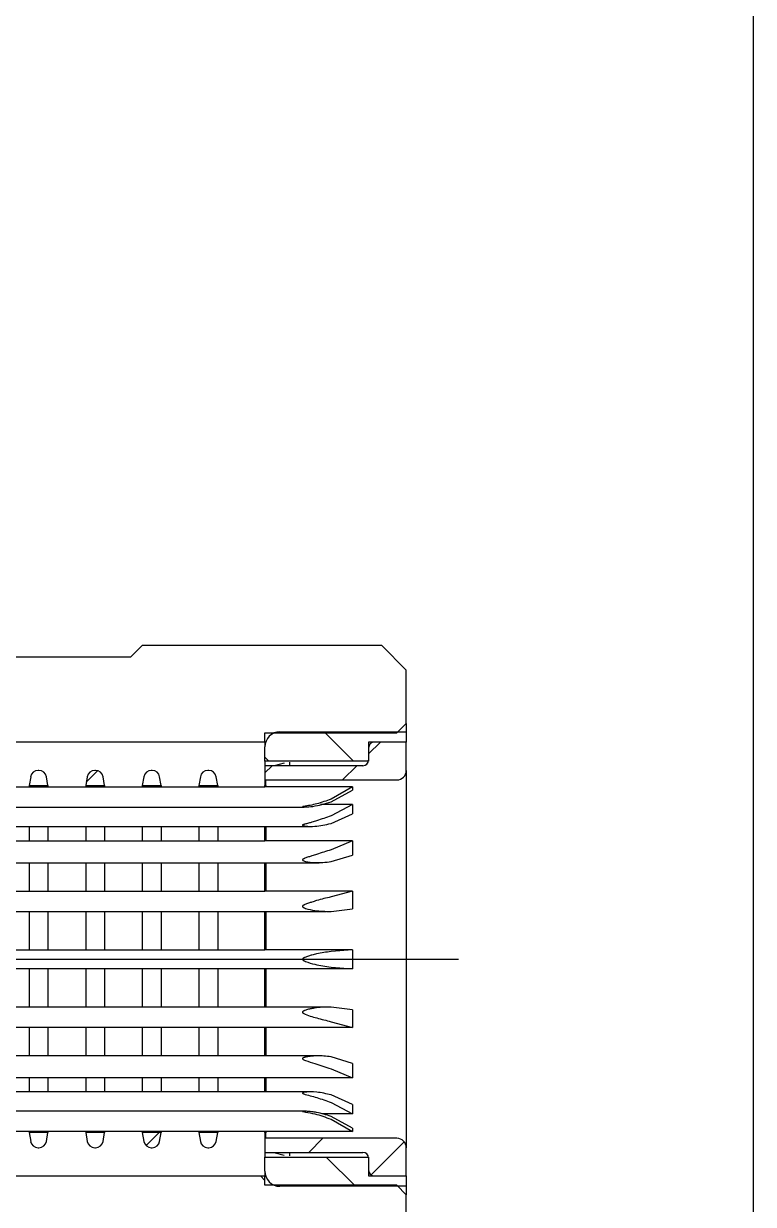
# Model space of a CAD drawing. Header units: inches. Extents: x -0.9 to 9.06, y 0 to 7.13.
# Drawn here: x 8.163 to 9.062, y 4.475 to 5.93 of the extents above; entities that cross this region are included whole.
import ezdxf

# ---------------------------------------------------------------- set-up
doc = ezdxf.new("R2010")
doc.units = ezdxf.units.IN
doc.header["$MEASUREMENT"] = 0
for name, color, linetype in [('NETAFIM-L-DETL-013M', 1, 'Continuous'), ('NETAFIM-L-DETL-TEXT-LEADER-025M', 2, 'Continuous'), ('NETAFIM-LG-DETL-ANNO', 1, 'Continuous')]:
    doc.layers.add(name, color=color, linetype=linetype)

msp = doc.modelspace()

# ---------------------------------------------------------------- linework, layer by layer
at = {"layer": 'NETAFIM-L-DETL-013M'}
for p, q in [((8.3094, 5.1637), (8.2949, 5.1492)), ((8.6046, 5.1637), (8.3094, 5.1637)), ((8.6348, 5.1335), (8.6046, 5.1637)), ((8.2949, 5.1492), (7.8745, 5.1492)), ((8.6348, 5.0678), (8.6348, 5.1335)), ((8.6232, 5.0562), (8.6348, 5.0678)), ((8.6348, 5.0678), (8.6348, 5.0574)), ((8.4605, 5.0562), (8.6232, 5.0562)), ((8.4605, 5.0446), (8.4605, 5.0562)), ((8.4791, 5.0574), (8.6348, 5.0574)), ((8.5697, 5.0213), (8.5337, 5.0574)), ((8.6348, 5.0574), (8.6348, 5.0446)), ((8.4605, 5.0446), (7.8157, 5.0446)), ((8.4605, 5.0446), (8.4605, 5.0388)), ((8.4605, 5.0213), (8.4605, 5.0388)), ((8.5883, 5.0446), (8.5883, 5.0213)), ((8.6348, 5.0446), (8.5883, 5.0446)), ((8.5883, 5.0302), (8.6028, 5.0446)), ((8.5883, 5.0376), (8.5883, 5.0225)), ((8.6348, 5.0446), (8.5953, 5.0446)), ((8.6348, 5.0097), (8.6348, 5.0446)), ((8.4654, 5.0213), (8.4605, 5.0262)), ((8.5883, 5.0213), (8.4605, 5.0213)), ((8.4605, 5.0213), (8.4605, 5.0155)), ((8.1821, 5.0097), (8.181, 5.0097)), ((8.2404, 4.9953), (8.2544, 5.0094)), ((8.2519, 5.0097), (8.2508, 5.0097)), ((8.3216, 5.0097), (8.3205, 5.0097)), ((8.3913, 5.0097), (8.3902, 5.0097)), ((8.5814, 5.0155), (8.4605, 5.0155)), ((8.4605, 5.0155), (8.4605, 4.9912)), ((8.4605, 5.0067), (8.4694, 5.0155)), ((8.4843, 5.0188), (8.472, 5.0155)), ((8.4909, 5.0199), (8.4909, 5.0152)), ((8.5563, 4.9981), (8.5737, 5.0155)), ((8.6348, 5.0097), (8.6348, 4.5448)), ((8.1719, 5.002), (8.17, 4.9911)), ((8.1932, 4.9911), (8.1913, 5.002)), ((8.2416, 5.002), (8.2397, 4.9911)), ((8.2629, 4.9911), (8.261, 5.002)), ((8.3113, 5.002), (8.3094, 4.9911)), ((8.3327, 4.9911), (8.3307, 5.002)), ((8.3811, 5.002), (8.3792, 4.9911)), ((8.4024, 4.9911), (8.4005, 5.002)), ((8.4617, 4.9981), (8.6232, 4.9981)), ((8.4617, 4.9912), (8.4617, 4.9981)), ((8.1235, 4.9895), (8.17, 4.9895)), ((8.17, 4.9911), (8.1932, 4.9911)), ((8.17, 4.9911), (8.17, 4.9895)), ((8.17, 4.9895), (8.1932, 4.9895)), ((8.1932, 4.9911), (8.1932, 4.9895)), ((8.1932, 4.9895), (8.2397, 4.9895)), ((8.2397, 4.9911), (8.2629, 4.9911)), ((8.2397, 4.9911), (8.2397, 4.9895)), ((8.2397, 4.9895), (8.2629, 4.9895)), ((8.2629, 4.9911), (8.2629, 4.9895)), ((8.2629, 4.9895), (8.3094, 4.9895)), ((8.3094, 4.9911), (8.3327, 4.9911)), ((8.3094, 4.9911), (8.3094, 4.9895)), ((8.3094, 4.9895), (8.3327, 4.9895)), ((8.3327, 4.9911), (8.3327, 4.9895)), ((8.3327, 4.9895), (8.3792, 4.9895)), ((8.3792, 4.9911), (8.4024, 4.9911)), ((8.3792, 4.9911), (8.3792, 4.9895)), ((8.3792, 4.9895), (8.4024, 4.9895)), ((8.4024, 4.9911), (8.4024, 4.9895)), ((8.4024, 4.9895), (8.4605, 4.9895)), ((8.4605, 4.991), (8.4605, 4.9912)), ((8.4605, 4.9912), (8.4605, 4.9912)), ((8.4605, 4.9912), (8.4617, 4.9912)), ((8.4605, 4.9912), (8.4617, 4.9912)), ((8.4605, 4.9909), (8.4605, 4.991)), ((8.4617, 4.991), (8.4605, 4.991)), ((8.4605, 4.9895), (8.4605, 4.9909)), ((8.4617, 4.9909), (8.4605, 4.9909)), ((8.4617, 4.9895), (8.4605, 4.9895)), ((8.4617, 4.9912), (8.4617, 4.991)), ((8.4617, 4.9912), (8.4617, 4.9912)), ((8.4617, 4.991), (8.4617, 4.9909)), ((8.4617, 4.9909), (8.4617, 4.9895)), ((8.5684, 4.9895), (8.4617, 4.9895)), ((8.5684, 4.9895), (8.542, 4.9745)), ((8.542, 4.9712), (8.5684, 4.9855)), ((8.5684, 4.9895), (8.5684, 4.9855)), ((7.7748, 4.9647), (8.509, 4.9647)), ((8.507, 4.965), (8.507, 4.9649)), ((8.5684, 4.9679), (8.5289, 4.9679)), ((8.5684, 4.9679), (8.542, 4.9539)), ((8.5684, 4.9679), (8.5684, 4.9562)), ((8.542, 4.9444), (8.5684, 4.9562)), ((7.7748, 4.9408), (8.5179, 4.9408)), ((8.17, 4.9408), (8.17, 4.9232)), ((8.1932, 4.9408), (8.1932, 4.9232)), ((8.2397, 4.9408), (8.2397, 4.9232)), ((8.2629, 4.9408), (8.2629, 4.9232)), ((8.3094, 4.9408), (8.3094, 4.9232)), ((8.3327, 4.9408), (8.3327, 4.9232)), ((8.3792, 4.9408), (8.3792, 4.9232)), ((8.4024, 4.9408), (8.4024, 4.9232)), ((8.4605, 4.9344), (8.4605, 4.941)), ((8.4605, 4.9343), (8.4605, 4.9344)), ((8.4617, 4.9344), (8.4605, 4.9344)), ((8.4605, 4.9232), (8.4605, 4.9343)), ((8.4617, 4.9343), (8.4605, 4.9343)), ((8.4617, 4.941), (8.4617, 4.9344)), ((8.4617, 4.9344), (8.4617, 4.9343)), ((8.4617, 4.9343), (8.4617, 4.9232)), ((8.507, 4.9424), (8.507, 4.9421)), ((8.1235, 4.9232), (8.17, 4.9232)), ((8.17, 4.9232), (8.1932, 4.9232)), ((8.1932, 4.9232), (8.2397, 4.9232)), ((8.2397, 4.9232), (8.2629, 4.9232)), ((8.2629, 4.9232), (8.3094, 4.9232)), ((8.3094, 4.9232), (8.3327, 4.9232)), ((8.3327, 4.9232), (8.3792, 4.9232)), ((8.3792, 4.9232), (8.4024, 4.9232)), ((8.4024, 4.9232), (8.4605, 4.9232)), ((8.4617, 4.9232), (8.4605, 4.9232)), ((8.5684, 4.9232), (8.4617, 4.9232)), ((8.5684, 4.9232), (8.542, 4.912)), ((8.5684, 4.9232), (8.5684, 4.9054)), ((8.542, 4.8974), (8.5684, 4.9054)), ((7.7748, 4.896), (8.5272, 4.896)), ((8.17, 4.896), (8.17, 4.861)), ((8.1932, 4.896), (8.1932, 4.861)), ((8.2397, 4.896), (8.2397, 4.861)), ((8.2629, 4.896), (8.2629, 4.861)), ((8.3094, 4.896), (8.3094, 4.861)), ((8.3327, 4.896), (8.3327, 4.861)), ((8.3792, 4.896), (8.3792, 4.861)), ((8.4024, 4.896), (8.4024, 4.861)), ((8.4605, 4.8925), (8.4605, 4.896)), ((8.4605, 4.884), (8.4605, 4.8926)), ((8.4617, 4.8925), (8.4605, 4.8925)), ((8.4617, 4.896), (8.4617, 4.8925)), ((8.4617, 4.8926), (8.4617, 4.884)), ((8.507, 4.8998), (8.507, 4.8994)), ((8.4605, 4.8752), (8.4605, 4.884)), ((8.4605, 4.884), (8.4617, 4.884)), ((8.4617, 4.884), (8.4617, 4.8752)), ((8.4605, 4.8752), (8.4605, 4.8752)), ((8.4605, 4.861), (8.4605, 4.8752)), ((8.4617, 4.8752), (8.4605, 4.8752)), ((8.4617, 4.8752), (8.4605, 4.8752)), ((8.4617, 4.8752), (8.4617, 4.8752)), ((8.4617, 4.8752), (8.4617, 4.861)), ((8.1235, 4.861), (8.17, 4.861)), ((8.17, 4.861), (8.1932, 4.861)), ((8.1932, 4.861), (8.2397, 4.861)), ((8.2397, 4.861), (8.2629, 4.861)), ((8.2629, 4.861), (8.3094, 4.861)), ((8.3094, 4.861), (8.3327, 4.861)), ((8.3327, 4.861), (8.3792, 4.861)), ((8.3792, 4.861), (8.4024, 4.861)), ((8.4024, 4.861), (8.4605, 4.861)), ((8.4617, 4.861), (8.4605, 4.861)), ((8.5684, 4.861), (8.4617, 4.861)), ((8.5684, 4.861), (8.542, 4.8539)), ((8.5684, 4.861), (8.5684, 4.8391)), ((7.786, 4.8358), (8.5366, 4.8358)), ((8.17, 4.8358), (8.17, 4.7886)), ((8.1932, 4.8358), (8.1932, 4.7886)), ((8.2397, 4.8358), (8.2397, 4.7886)), ((8.2629, 4.8358), (8.2629, 4.7886)), ((8.3094, 4.8358), (8.3094, 4.7886)), ((8.3327, 4.8358), (8.3327, 4.7886)), ((8.3792, 4.8358), (8.3792, 4.7886)), ((8.4024, 4.8358), (8.4024, 4.7886)), ((8.4605, 4.8239), (8.4605, 4.8358)), ((8.4617, 4.8358), (8.4617, 4.8239)), ((8.507, 4.8425), (8.507, 4.8419)), ((8.542, 4.836), (8.5684, 4.8391)), ((8.4605, 4.8141), (8.4605, 4.824)), ((8.4617, 4.8239), (8.4605, 4.8239)), ((8.4617, 4.824), (8.4617, 4.8141)), ((8.4605, 4.8042), (8.4605, 4.8141)), ((8.4605, 4.8141), (8.4617, 4.8141)), ((8.4605, 4.7886), (8.4605, 4.8042)), ((8.4617, 4.8042), (8.4605, 4.8042)), ((8.4617, 4.8141), (8.4617, 4.8042)), ((8.4617, 4.8042), (8.4617, 4.7886)), ((8.1235, 4.7886), (8.17, 4.7886)), ((8.17, 4.7886), (8.1932, 4.7886)), ((8.1932, 4.7886), (8.2397, 4.7886)), ((8.2397, 4.7886), (8.2629, 4.7886)), ((8.2629, 4.7886), (8.3094, 4.7886)), ((8.3094, 4.7886), (8.3327, 4.7886)), ((8.3327, 4.7886), (8.3792, 4.7886)), ((8.3792, 4.7886), (8.4024, 4.7886)), ((8.4024, 4.7886), (8.4605, 4.7886)), ((8.4617, 4.7886), (8.4605, 4.7886)), ((8.5684, 4.7886), (8.4617, 4.7886)), ((8.5684, 4.7886), (8.542, 4.7865)), ((8.5684, 4.7886), (8.5684, 4.7654)), ((8.507, 4.7773), (8.507, 4.7767)), ((8.17, 4.7654), (8.1235, 4.7654)), ((8.1932, 4.7654), (8.17, 4.7654)), ((8.17, 4.7654), (8.17, 4.7182)), ((8.2397, 4.7654), (8.1932, 4.7654)), ((8.1932, 4.7654), (8.1932, 4.7182)), ((8.2629, 4.7654), (8.2397, 4.7654)), ((8.2397, 4.7654), (8.2397, 4.7182)), ((8.3094, 4.7654), (8.2629, 4.7654)), ((8.2629, 4.7654), (8.2629, 4.7182)), ((8.3327, 4.7654), (8.3094, 4.7654)), ((8.3094, 4.7654), (8.3094, 4.7182)), ((8.3792, 4.7654), (8.3327, 4.7654)), ((8.3327, 4.7654), (8.3327, 4.7182)), ((8.4024, 4.7654), (8.3792, 4.7654)), ((8.3792, 4.7654), (8.3792, 4.7182)), ((8.4605, 4.7654), (8.4024, 4.7654)), ((8.4024, 4.7654), (8.4024, 4.7182)), ((8.4605, 4.7497), (8.4605, 4.7654)), ((8.4617, 4.7654), (8.4605, 4.7654)), ((8.5684, 4.7654), (8.4617, 4.7654)), ((8.4617, 4.7654), (8.4617, 4.7497)), ((8.542, 4.7675), (8.5684, 4.7654)), ((8.4605, 4.7398), (8.4605, 4.7497)), ((8.4617, 4.7497), (8.4605, 4.7497)), ((8.4617, 4.7497), (8.4617, 4.7398)), ((8.4605, 4.73), (8.4605, 4.7398)), ((8.4605, 4.7398), (8.4617, 4.7398)), ((8.4605, 4.7182), (8.4605, 4.73)), ((8.4617, 4.73), (8.4605, 4.73)), ((8.4617, 4.7398), (8.4617, 4.73)), ((8.4617, 4.73), (8.4617, 4.7182)), ((8.5365, 4.7182), (7.7855, 4.7182)), ((8.5684, 4.7149), (8.542, 4.718)), ((8.507, 4.7121), (8.507, 4.7116)), ((8.5684, 4.7149), (8.5684, 4.693)), ((8.17, 4.693), (8.1235, 4.693)), ((8.1932, 4.693), (8.17, 4.693)), ((8.17, 4.693), (8.17, 4.6581)), ((8.2397, 4.693), (8.1932, 4.693)), ((8.1932, 4.693), (8.1932, 4.6581)), ((8.2629, 4.693), (8.2397, 4.693)), ((8.2397, 4.693), (8.2397, 4.6581)), ((8.3094, 4.693), (8.2629, 4.693)), ((8.2629, 4.693), (8.2629, 4.6581)), ((8.3327, 4.693), (8.3094, 4.693)), ((8.3094, 4.693), (8.3094, 4.6581)), ((8.3792, 4.693), (8.3327, 4.693)), ((8.3327, 4.693), (8.3327, 4.6581)), ((8.4024, 4.693), (8.3792, 4.693)), ((8.3792, 4.693), (8.3792, 4.6581)), ((8.4605, 4.693), (8.4024, 4.693)), ((8.4024, 4.693), (8.4024, 4.6581)), ((8.4605, 4.6789), (8.4605, 4.693)), ((8.4617, 4.693), (8.4605, 4.693)), ((8.5684, 4.693), (8.4617, 4.693)), ((8.4617, 4.693), (8.4617, 4.6789)), ((8.542, 4.7001), (8.5684, 4.693)), ((8.4605, 4.6788), (8.4605, 4.6789)), ((8.4617, 4.6789), (8.4605, 4.6789)), ((8.4605, 4.67), (8.4605, 4.6788)), ((8.4617, 4.6788), (8.4605, 4.6788)), ((8.4617, 4.6789), (8.4617, 4.6788)), ((8.4617, 4.6788), (8.4617, 4.67)), ((8.5273, 4.6581), (7.7748, 4.6581)), ((8.4605, 4.6614), (8.4605, 4.67)), ((8.4605, 4.67), (8.4617, 4.67)), ((8.4605, 4.6581), (8.4605, 4.6615)), ((8.4617, 4.6615), (8.4605, 4.6615)), ((8.4617, 4.67), (8.4617, 4.6614)), ((8.4617, 4.6615), (8.4617, 4.6581)), ((8.507, 4.6548), (8.507, 4.6543)), ((8.5684, 4.6487), (8.542, 4.6567)), ((8.5684, 4.6487), (8.5684, 4.6309)), ((8.17, 4.6309), (8.1235, 4.6309)), ((8.1932, 4.6309), (8.17, 4.6309)), ((8.17, 4.6309), (8.17, 4.6135)), ((8.2397, 4.6309), (8.1932, 4.6309)), ((8.1932, 4.6309), (8.1932, 4.6135)), ((8.2629, 4.6309), (8.2397, 4.6309)), ((8.2397, 4.6309), (8.2397, 4.6135)), ((8.3094, 4.6309), (8.2629, 4.6309)), ((8.2629, 4.6309), (8.2629, 4.6135)), ((8.3327, 4.6309), (8.3094, 4.6309)), ((8.3094, 4.6309), (8.3094, 4.6135)), ((8.3792, 4.6309), (8.3327, 4.6309)), ((8.3327, 4.6309), (8.3327, 4.6135)), ((8.4024, 4.6309), (8.3792, 4.6309)), ((8.3792, 4.6309), (8.3792, 4.6135)), ((8.4605, 4.6309), (8.4024, 4.6309)), ((8.4024, 4.6309), (8.4024, 4.6135)), ((8.4605, 4.6198), (8.4605, 4.6309)), ((8.4617, 4.6309), (8.4605, 4.6309)), ((8.5684, 4.6309), (8.4617, 4.6309)), ((8.4617, 4.6309), (8.4617, 4.6198)), ((8.542, 4.6421), (8.5684, 4.6309)), ((8.4605, 4.6198), (8.4605, 4.6198)), ((8.4617, 4.6198), (8.4605, 4.6198)), ((8.4605, 4.6132), (8.4605, 4.6198)), ((8.4617, 4.6198), (8.4605, 4.6198)), ((8.4617, 4.6198), (8.4617, 4.6198)), ((8.4617, 4.6198), (8.4617, 4.6132)), ((8.5182, 4.6135), (7.7748, 4.6135)), ((8.507, 4.6122), (8.507, 4.6119)), ((8.5684, 4.598), (8.542, 4.6099)), ((8.542, 4.6004), (8.5684, 4.5864)), ((8.5088, 4.5897), (7.7748, 4.5897)), ((8.507, 4.5896), (8.507, 4.5895)), ((8.5684, 4.5864), (8.5307, 4.5864)), ((8.5684, 4.598), (8.5684, 4.5864)), ((8.5684, 4.5689), (8.542, 4.5833)), ((8.542, 4.58), (8.5684, 4.5649)), ((8.17, 4.5649), (8.1235, 4.5649)), ((8.1932, 4.5649), (8.17, 4.5649)), ((8.17, 4.5649), (8.17, 4.5634)), ((8.1932, 4.5634), (8.17, 4.5634)), ((8.17, 4.5634), (8.1719, 4.5525)), ((8.1913, 4.5525), (8.1932, 4.5634)), ((8.2397, 4.5649), (8.1932, 4.5649)), ((8.1932, 4.5649), (8.1932, 4.5634)), ((8.2629, 4.5649), (8.2397, 4.5649)), ((8.2397, 4.5649), (8.2397, 4.5634)), ((8.2629, 4.5634), (8.2397, 4.5634)), ((8.2397, 4.5634), (8.2416, 4.5525)), ((8.261, 4.5525), (8.2629, 4.5634)), ((8.3094, 4.5649), (8.2629, 4.5649)), ((8.2629, 4.5649), (8.2629, 4.5634)), ((8.3327, 4.5649), (8.3094, 4.5649)), ((8.3094, 4.5649), (8.3094, 4.5634)), ((8.3327, 4.5634), (8.3094, 4.5634)), ((8.3094, 4.5634), (8.3113, 4.5525)), ((8.3142, 4.5473), (8.3304, 4.5634)), ((8.3307, 4.5525), (8.3327, 4.5634)), ((8.3792, 4.5649), (8.3327, 4.5649)), ((8.3327, 4.5649), (8.3327, 4.5634)), ((8.4024, 4.5649), (8.3792, 4.5649)), ((8.3792, 4.5649), (8.3792, 4.5634)), ((8.4024, 4.5634), (8.3792, 4.5634)), ((8.3792, 4.5634), (8.3811, 4.5525)), ((8.4005, 4.5525), (8.4024, 4.5634)), ((8.4605, 4.5649), (8.4024, 4.5649)), ((8.4024, 4.5649), (8.4024, 4.5634)), ((8.4605, 4.5636), (8.4605, 4.5649)), ((8.4617, 4.5649), (8.4605, 4.5649)), ((8.4605, 4.5635), (8.4605, 4.5636)), ((8.4617, 4.5636), (8.4605, 4.5636)), ((8.4605, 4.5635), (8.4605, 4.5633)), ((8.4617, 4.5635), (8.4605, 4.5635)), ((8.4605, 4.5633), (8.4605, 4.539)), ((8.4617, 4.5633), (8.4605, 4.5633)), ((8.5684, 4.5649), (8.4617, 4.5649)), ((8.4617, 4.5649), (8.4617, 4.5636)), ((8.4617, 4.5636), (8.4617, 4.5635)), ((8.4617, 4.5635), (8.4617, 4.5633)), ((8.4617, 4.5565), (8.4617, 4.5633)), ((8.6232, 4.5565), (8.4617, 4.5565)), ((8.5147, 4.539), (8.5321, 4.5565)), ((8.5684, 4.5689), (8.5684, 4.5649)), ((8.181, 4.5448), (8.1821, 4.5448)), ((8.2508, 4.5448), (8.2519, 4.5448)), ((8.3205, 4.5448), (8.3216, 4.5448)), ((8.3902, 4.5448), (8.3913, 4.5448)), ((8.5913, 4.5113), (8.6322, 4.5522)), ((8.6348, 4.51), (8.6348, 4.5448)), ((8.4605, 4.539), (8.5814, 4.539)), ((8.4605, 4.539), (8.4605, 4.5332)), ((8.4605, 4.5332), (8.5883, 4.5332)), ((8.4605, 4.5158), (8.4605, 4.5332)), ((8.4717, 4.539), (8.4842, 4.5357)), ((8.4909, 4.5394), (8.4909, 4.5346)), ((8.5721, 4.4972), (8.536, 4.5332)), ((8.5883, 4.5332), (8.5883, 4.51)), ((8.5883, 4.5321), (8.5883, 4.517)), ((8.4605, 4.5158), (8.4605, 4.51)), ((7.8815, 4.51), (8.4605, 4.51)), ((8.4605, 4.5044), (8.4549, 4.51)), ((8.4605, 4.4984), (8.4605, 4.51)), ((8.6232, 4.4984), (8.4605, 4.4984)), ((8.6348, 4.4972), (8.4791, 4.4972)), ((8.5883, 4.51), (8.6348, 4.51)), ((8.5953, 4.51), (8.6348, 4.51)), ((8.6348, 4.4867), (8.6232, 4.4984)), ((8.6348, 4.51), (8.6348, 4.4972)), ((8.6348, 4.4972), (8.6348, 4.4867)), ((8.6348, 4.4211), (8.6348, 4.4867))]:
    msp.add_line(p, q, dxfattribs=at)
for centre, radius, start, end in [((8.4791, 5.0388), 0.0186, 90, 180), ((8.5953, 5.0376), 0.00697, 90, 180), ((8.5814, 5.0225), 0.00697, 270, 0), ((8.181, 5.0004), 0.0093, 90, 170), ((8.1821, 5.0004), 0.0093, 10, 90), ((8.2508, 5.0004), 0.0093, 90, 170), ((8.2519, 5.0004), 0.0093, 10, 90), ((8.3205, 5.0004), 0.0093, 90, 170), ((8.3216, 5.0004), 0.0093, 10, 90), ((8.3902, 5.0004), 0.0093, 90, 170), ((8.3913, 5.0004), 0.0093, 10, 90), ((8.6232, 5.0097), 0.0116, 270, 0), ((8.6232, 4.5448), 0.0116, 0, 90), ((8.181, 4.5541), 0.0093, 190, 270), ((8.1821, 4.5541), 0.0093, 270, 350), ((8.2508, 4.5541), 0.0093, 190, 270), ((8.2519, 4.5541), 0.0093, 270, 350), ((8.3205, 4.5541), 0.0093, 190, 270), ((8.3216, 4.5541), 0.0093, 270, 350), ((8.3902, 4.5541), 0.0093, 190, 270), ((8.3913, 4.5541), 0.0093, 270, 350), ((8.5814, 4.5321), 0.00697, 0, 90), ((8.4791, 4.5158), 0.0186, 180, 270), ((8.5953, 4.517), 0.00697, 180, 270)]:
    msp.add_arc(centre, radius, start, end, dxfattribs=at)
for points, knots in [([(8.542, 4.9745), (8.5362, 4.9723), (8.5251, 4.9682), (8.513, 4.9662), (8.5077, 4.9652), (8.5073, 4.9651), (8.507, 4.965), (8.507, 4.965), (8.507, 4.965), (8.507, 4.965)], [0, 0, 0, 0, 0.4978676, 0.946151, 0.9649098, 0.9837681, 0.9915641, 0.9994493, 1, 1, 1, 1]), ([(8.507, 4.9649), (8.507, 4.9649), (8.507, 4.9648), (8.5072, 4.9648), (8.5081, 4.9647), (8.5123, 4.9648), (8.5238, 4.9656), (8.5345, 4.9689), (8.542, 4.9712)], [0, 0, 0, 0, 0.006415, 0.015185, 0.032161, 0.100275, 0.370128, 1, 1, 1, 1]), ([(8.542, 4.9539), (8.5361, 4.9518), (8.5283, 4.9489), (8.519, 4.9461), (8.5148, 4.945), (8.512, 4.9442), (8.5101, 4.9437), (8.5089, 4.9433), (8.508, 4.943), (8.5075, 4.9428), (8.5071, 4.9426), (8.507, 4.9425), (8.507, 4.9424), (8.507, 4.9424)], [0, 0, 0, 0, 0.497289, 0.662499, 0.774228, 0.849118, 0.899218, 0.932872, 0.95569, 0.978443, 0.987785, 0.995486, 1, 1, 1, 1]), ([(8.507, 4.9421), (8.507, 4.942), (8.507, 4.9419), (8.5073, 4.9417), (8.5084, 4.9414), (8.5133, 4.9408), (8.5249, 4.9405), (8.5353, 4.9429), (8.542, 4.9444)], [0, 0, 0, 0, 0.006436, 0.015221, 0.035981, 0.11701, 0.438392, 1, 1, 1, 1]), ([(8.542, 4.912), (8.5361, 4.9101), (8.5283, 4.9076), (8.519, 4.9046), (8.5148, 4.9033), (8.512, 4.9024), (8.5101, 4.9017), (8.5089, 4.9012), (8.508, 4.9008), (8.5075, 4.9005), (8.5071, 4.9002), (8.507, 4.9), (8.507, 4.8999), (8.507, 4.8998)], [0, 0, 0, 0, 0.497356, 0.662576, 0.774311, 0.849191, 0.899283, 0.932924, 0.955738, 0.978489, 0.987822, 0.995509, 1, 1, 1, 1]), ([(8.507, 4.8994), (8.507, 4.8993), (8.507, 4.8991), (8.5073, 4.8989), (8.5084, 4.8982), (8.5134, 4.897), (8.5249, 4.8955), (8.5354, 4.8967), (8.542, 4.8974)], [0, 0, 0, 0, 0.006458, 0.015254, 0.036082, 0.117523, 0.440534, 1, 1, 1, 1]), ([(8.542, 4.8539), (8.5361, 4.8525), (8.5283, 4.8506), (8.519, 4.8477), (8.5148, 4.8464), (8.512, 4.8454), (8.5101, 4.8447), (8.5089, 4.8441), (8.508, 4.8437), (8.5075, 4.8433), (8.5071, 4.8429), (8.507, 4.8427), (8.507, 4.8426), (8.507, 4.8425)], [0, 0, 0, 0, 0.497376, 0.662591, 0.774316, 0.849197, 0.899288, 0.932929, 0.955739, 0.97849, 0.987823, 0.99551, 1, 1, 1, 1]), ([(8.507, 4.8419), (8.507, 4.8419), (8.507, 4.8417), (8.5073, 4.8413), (8.5084, 4.8405), (8.5134, 4.8388), (8.5249, 4.8362), (8.5354, 4.8361), (8.542, 4.836)], [0, 0, 0, 0, 0.006458, 0.015253, 0.036081, 0.117522, 0.440525, 1, 1, 1, 1]), ([(8.542, 4.7865), (8.5361, 4.7858), (8.5283, 4.7848), (8.519, 4.7824), (8.5148, 4.7812), (8.512, 4.7802), (8.5101, 4.7795), (8.5089, 4.779), (8.508, 4.7785), (8.5075, 4.7782), (8.5071, 4.7778), (8.507, 4.7775), (8.507, 4.7774), (8.507, 4.7773)], [0, 0, 0, 0, 0.497351, 0.662542, 0.774258, 0.849137, 0.899233, 0.932878, 0.9557, 0.978449, 0.987788, 0.995488, 1, 1, 1, 1]), ([(8.507, 4.7767), (8.507, 4.7766), (8.507, 4.7764), (8.5073, 4.776), (8.5084, 4.7752), (8.5133, 4.7732), (8.5249, 4.7698), (8.5353, 4.7684), (8.542, 4.7675)], [0, 0, 0, 0, 0.006435, 0.01522, 0.035977, 0.117005, 0.438354, 1, 1, 1, 1]), ([(8.542, 4.718), (8.5361, 4.718), (8.5283, 4.7181), (8.519, 4.7164), (8.5148, 4.7155), (8.512, 4.7147), (8.5101, 4.7141), (8.5089, 4.7137), (8.508, 4.7133), (8.5075, 4.7129), (8.5071, 4.7126), (8.507, 4.7123), (8.507, 4.7122), (8.507, 4.7121)], [0, 0, 0, 0, 0.497264, 0.66245, 0.774165, 0.849054, 0.899163, 0.932821, 0.955647, 0.978398, 0.987746, 0.995462, 1, 1, 1, 1]), ([(8.507, 4.7116), (8.507, 4.7115), (8.507, 4.7114), (8.507, 4.7113), (8.5073, 4.7109), (8.5077, 4.7106), (8.513, 4.7075), (8.5251, 4.7045), (8.5362, 4.7017), (8.542, 4.7001)], [0, 0, 0, 0, 0.000551, 0.008436, 0.016232, 0.03509, 0.053849, 0.502132, 1, 1, 1, 1]), ([(8.542, 4.6567), (8.5361, 4.6575), (8.5283, 4.6585), (8.519, 4.6577), (8.5148, 4.6572), (8.512, 4.6567), (8.5101, 4.6563), (8.5089, 4.656), (8.508, 4.6557), (8.5075, 4.6554), (8.5071, 4.6551), (8.507, 4.655), (8.507, 4.6548), (8.507, 4.6548)], [0, 0, 0, 0, 0.497332, 0.662547, 0.774281, 0.849166, 0.899261, 0.932903, 0.955721, 0.978473, 0.987809, 0.995501, 1, 1, 1, 1]), ([(8.507, 4.6543), (8.507, 4.6543), (8.507, 4.6541), (8.5073, 4.6538), (8.5084, 4.6531), (8.5134, 4.6513), (8.5249, 4.6477), (8.5353, 4.6443), (8.542, 4.6421)], [0, 0, 0, 0, 0.00645, 0.015243, 0.036047, 0.117345, 0.439783, 1, 1, 1, 1]), ([(8.542, 4.6099), (8.5362, 4.6112), (8.5251, 4.6138), (8.513, 4.6139), (8.5077, 4.6127), (8.5073, 4.6126), (8.507, 4.6124), (8.507, 4.6123), (8.507, 4.6122), (8.507, 4.6122)], [0, 0, 0, 0, 0.4979204, 0.9461659, 0.96492, 0.9837737, 0.9915692, 0.999452, 1, 1, 1, 1]), ([(8.507, 4.6119), (8.507, 4.6119), (8.507, 4.6119), (8.507, 4.6118), (8.5073, 4.6116), (8.5077, 4.6114), (8.513, 4.6095), (8.5251, 4.6068), (8.5362, 4.6026), (8.542, 4.6004)], [0, 0, 0, 0, 0.0005483, 0.0084311, 0.0162266, 0.0350803, 0.0538343, 0.5020798, 1, 1, 1, 1]), ([(8.542, 4.5833), (8.5361, 4.5852), (8.5283, 4.5877), (8.519, 4.589), (8.5148, 4.5895), (8.512, 4.5896), (8.5101, 4.5897), (8.5089, 4.5897), (8.508, 4.5897), (8.5075, 4.5897), (8.5071, 4.5897), (8.507, 4.5896), (8.507, 4.5896), (8.507, 4.5896)], [0, 0, 0, 0, 0.497366, 0.662571, 0.774296, 0.849176, 0.899268, 0.932909, 0.955723, 0.978476, 0.987811, 0.995503, 1, 1, 1, 1]), ([(8.507, 4.5895), (8.507, 4.5895), (8.507, 4.5894), (8.5073, 4.5893), (8.5084, 4.5891), (8.5134, 4.5883), (8.5249, 4.5862), (8.5353, 4.5824), (8.542, 4.58)], [0, 0, 0, 0, 0.00645, 0.015243, 0.036043, 0.11734, 0.439764, 1, 1, 1, 1])]:
    msp.add_open_spline(points, degree=3, knots=knots, dxfattribs=at)
at = {"layer": 'NETAFIM-L-DETL-TEXT-LEADER-025M'}
msp.add_line((4.1279, 4.7773), (8.699, 4.7773), dxfattribs=at)
at = {"layer": 'NETAFIM-LG-DETL-ANNO'}
msp.add_lwpolyline([(0, 0), (9.0625, 0), (9.0625, 7.125), (0, 7.125)], close=True, dxfattribs=at)

doc.saveas('drawing.dxf')
